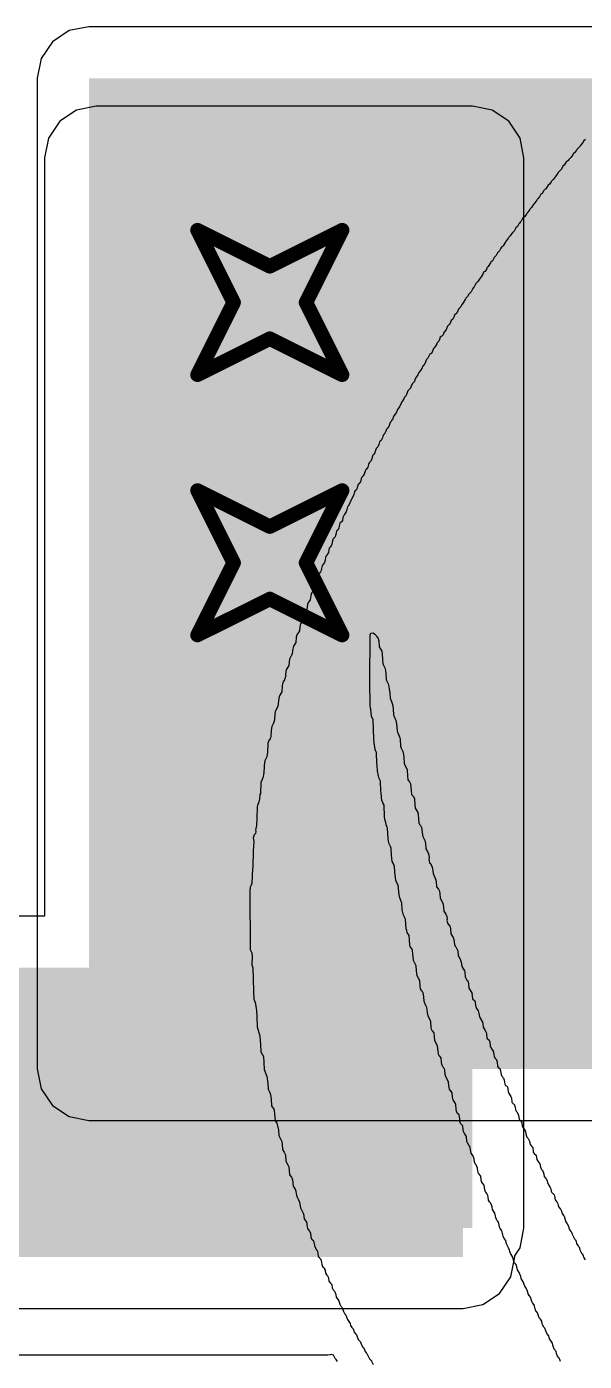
# Model space of a CAD drawing. Header units: inches. Extents: x -48 to 200, y -49 to 27.
# Drawn here: x 0.3634 to 0.4405, y 0.9416 to 1.1261 of the extents above; entities that cross this region are included whole.
import ezdxf

# ---------------------------------------------------------------- set-up
doc = ezdxf.new("R2010")
doc.units = ezdxf.units.IN
doc.header["$MEASUREMENT"] = 0
for name, color, linetype in [('Bottom Layer', 5, 'Continuous'), ('Bottom Overlay', 54, 'Continuous'), ('Bottom Solder', 6, 'Continuous'), ('Drill Drawing', 1, 'Continuous'), ('Top Layer', 1, 'Continuous'), ('Top Solder', 216, 'Continuous'), ('Via Holes', 16, 'Continuous')]:
    doc.layers.add(name, color=color, linetype=linetype)

msp = doc.modelspace()

# ---------------------------------------------------------------- hatches: boundary and pattern name
at = {"layer": 'Bottom Layer'}
msp.add_hatch(color=5, dxfattribs=at).paths.add_polyline_path([(0.372, 0.982), (0.91451, 0.982), (0.91451, 1.119), (0.372, 1.119)])
h = msp.add_hatch(color=5, dxfattribs=at)
edge = h.paths.add_edge_path()
edge.add_arc((0.397, 1.088), 0.01181, 0, 360)
h = msp.add_hatch(color=5, dxfattribs=at)
edge = h.paths.add_edge_path()
edge.add_arc((0.397, 1.052), 0.01181, 0, 360)
at = {"layer": 'Bottom Solder'}
h = msp.add_hatch(color=6, dxfattribs=at)
edge = h.paths.add_edge_path()
edge.add_arc((0.397, 1.088), 0.01581, 0, 360)
h = msp.add_hatch(color=6, dxfattribs=at)
edge = h.paths.add_edge_path()
edge.add_arc((0.397, 1.052), 0.01581, 0, 360)
at = {"layer": 'Top Layer'}
for points in [[(0.373, 0.96), (0.425, 0.96), (0.425, 1.108), (0.373, 1.108)], [(0.2, 0.956), (0.42372, 0.956), (0.42372, 0.996), (0.2, 0.996)]]:
    msp.add_hatch(color=1, dxfattribs=at).paths.add_polyline_path(points)
h = msp.add_hatch(color=1, dxfattribs=at)
edge = h.paths.add_edge_path()
edge.add_arc((0.397, 1.088), 0.01181, 0, 360)
h = msp.add_hatch(color=1, dxfattribs=at)
edge = h.paths.add_edge_path()
edge.add_arc((0.397, 1.052), 0.01181, 0, 360)
at = {"layer": 'Top Solder'}
h = msp.add_hatch(color=216, dxfattribs=at)
edge = h.paths.add_edge_path()
edge.add_arc((0.397, 1.088), 0.01581, 0, 360)
h = msp.add_hatch(color=216, dxfattribs=at)
edge = h.paths.add_edge_path()
edge.add_arc((0.397, 1.052), 0.01581, 0, 360)
at = {"layer": 'Via Holes'}
h = msp.add_hatch(color=7, dxfattribs=at)
edge = h.paths.add_edge_path()
edge.add_arc((0.397, 1.088), 0.00591, 0, 360)
h = msp.add_hatch(color=7, dxfattribs=at)
edge = h.paths.add_edge_path()
edge.add_arc((0.397, 1.052), 0.00591, 0, 360)

# ---------------------------------------------------------------- linework, layer by layer
at = {"layer": 'Bottom Layer'}
for p, q in [((0.372, 1.12614), (0.36927, 1.12559)), ((0.91451, 1.12614), (0.372, 1.12614)), ((0.36695, 1.12405), (0.36541, 1.12173)), ((0.36927, 1.12559), (0.36695, 1.12405)), ((0.36541, 1.12173), (0.36486, 1.119)), ((0.36486, 1.119), (0.36486, 0.982)), ((0.36486, 0.982), (0.36541, 0.97927)), ((0.36541, 0.97927), (0.36695, 0.97695)), ((0.36695, 0.97695), (0.36927, 0.97541)), ((0.36927, 0.97541), (0.372, 0.97486)), ((0.372, 0.97486), (0.78186, 0.97486))]:
    msp.add_line(p, q, dxfattribs=at)
at = {"layer": 'Bottom Overlay'}
for p, q in [((0.43986, 1.10957), (0.43944, 1.10916)), ((0.43991, 1.10967), (0.43986, 1.10957)), ((0.44006, 1.10983), (0.43991, 1.10967)), ((0.44032, 1.11019), (0.44006, 1.10983)), ((0.44037, 1.11029), (0.44032, 1.11019)), ((0.44063, 1.11055), (0.44037, 1.11029)), ((0.43797, 1.10743), (0.43771, 1.10701)), ((0.43807, 1.10748), (0.43797, 1.10743)), ((0.43818, 1.10758), (0.43807, 1.10748)), ((0.43828, 1.10763), (0.43818, 1.10758)), ((0.43836, 1.10776), (0.43828, 1.10763)), ((0.43841, 1.10787), (0.43836, 1.10776)), ((0.43862, 1.10807), (0.43841, 1.10787)), ((0.43888, 1.10843), (0.43862, 1.10807)), ((0.43893, 1.10854), (0.43888, 1.10843)), ((0.439, 1.10862), (0.43893, 1.10854)), ((0.43911, 1.10867), (0.439, 1.10862)), ((0.43939, 1.10905), (0.43911, 1.10867)), ((0.43944, 1.10916), (0.43939, 1.10905)), ((0.43665, 1.10559), (0.43645, 1.10539)), ((0.43686, 1.10596), (0.43665, 1.10559)), ((0.43727, 1.10637), (0.43686, 1.10596)), ((0.43748, 1.10673), (0.43727, 1.10637)), ((0.43753, 1.10683), (0.43748, 1.10673)), ((0.43771, 1.10701), (0.43753, 1.10683)), ((0.43526, 1.10384), (0.43518, 1.10371)), ((0.43547, 1.1042), (0.43526, 1.10384)), ((0.43565, 1.10438), (0.43547, 1.1042)), ((0.43588, 1.10466), (0.43565, 1.10438)), ((0.43593, 1.10477), (0.43588, 1.10466)), ((0.43616, 1.105), (0.43593, 1.10477)), ((0.4364, 1.10528), (0.43616, 1.105)), ((0.43645, 1.10539), (0.4364, 1.10528)), ((0.43392, 1.10213), (0.43366, 1.10177)), ((0.43397, 1.10224), (0.43392, 1.10213)), ((0.43412, 1.10239), (0.43397, 1.10224)), ((0.43417, 1.1025), (0.43412, 1.10239)), ((0.43428, 1.1026), (0.43417, 1.1025)), ((0.43448, 1.10296), (0.43428, 1.1026)), ((0.43456, 1.10304), (0.43448, 1.10296)), ((0.43467, 1.10309), (0.43456, 1.10304)), ((0.4349, 1.10348), (0.43467, 1.10309)), ((0.43508, 1.10366), (0.4349, 1.10348)), ((0.43518, 1.10371), (0.43508, 1.10366)), ((0.43242, 1.10017), (0.43226, 1.09991)), ((0.43252, 1.10027), (0.43242, 1.10017)), ((0.43257, 1.10038), (0.43252, 1.10027)), ((0.43268, 1.10048), (0.43257, 1.10038)), ((0.43294, 1.10084), (0.43268, 1.10048)), ((0.43299, 1.10095), (0.43294, 1.10084)), ((0.43319, 1.10115), (0.43299, 1.10095)), ((0.4334, 1.10151), (0.43319, 1.10115)), ((0.43366, 1.10177), (0.4334, 1.10151)), ((0.43097, 1.09821), (0.43077, 1.09785)), ((0.43102, 1.09831), (0.43097, 1.09821)), ((0.43123, 1.09852), (0.43102, 1.09831)), ((0.43144, 1.09888), (0.43123, 1.09852)), ((0.43154, 1.09898), (0.43144, 1.09888)), ((0.43159, 1.09909), (0.43154, 1.09898)), ((0.43175, 1.09924), (0.43159, 1.09909)), ((0.43195, 1.0996), (0.43175, 1.09924)), ((0.43226, 1.09991), (0.43195, 1.0996)), ((0.42958, 1.0964), (0.42953, 1.0963)), ((0.42973, 1.09656), (0.42958, 1.0964)), ((0.42999, 1.09692), (0.42973, 1.09656)), ((0.43004, 1.09702), (0.42999, 1.09692)), ((0.43025, 1.09723), (0.43004, 1.09702)), ((0.43053, 1.09767), (0.43025, 1.09723)), ((0.43064, 1.09772), (0.43053, 1.09767)), ((0.43077, 1.09785), (0.43064, 1.09772)), ((0.42829, 1.09449), (0.42803, 1.09423)), ((0.42849, 1.09485), (0.42829, 1.09449)), ((0.4286, 1.09495), (0.42849, 1.09485)), ((0.42865, 1.09506), (0.4286, 1.09495)), ((0.42875, 1.09516), (0.42865, 1.09506)), ((0.42896, 1.09552), (0.42875, 1.09516)), ((0.42901, 1.09563), (0.42896, 1.09552)), ((0.42909, 1.0957), (0.42901, 1.09563)), ((0.42919, 1.09576), (0.42909, 1.0957)), ((0.42927, 1.09583), (0.42919, 1.09576)), ((0.42953, 1.0963), (0.42927, 1.09583)), ((0.427, 1.09279), (0.42694, 1.09258)), ((0.42718, 1.09297), (0.427, 1.09279)), ((0.42751, 1.09346), (0.42718, 1.09297)), ((0.42756, 1.09356), (0.42751, 1.09346)), ((0.42777, 1.09377), (0.42756, 1.09356)), ((0.42803, 1.09423), (0.42777, 1.09377)), ((0.42581, 1.09093), (0.4255, 1.09062)), ((0.42596, 1.09118), (0.42581, 1.09093)), ((0.42622, 1.09155), (0.42596, 1.09118)), ((0.42643, 1.09191), (0.42622, 1.09155)), ((0.42653, 1.09217), (0.42643, 1.09191)), ((0.42671, 1.09229), (0.42653, 1.09217)), ((0.42694, 1.09258), (0.42671, 1.09229)), ((0.42452, 1.08917), (0.42431, 1.08881)), ((0.42483, 1.08948), (0.42452, 1.08917)), ((0.42508, 1.08994), (0.42483, 1.08948)), ((0.42514, 1.09005), (0.42508, 1.08994)), ((0.42524, 1.09015), (0.42514, 1.09005)), ((0.4255, 1.09062), (0.42524, 1.09015)), ((0.42341, 1.08739), (0.42307, 1.08705)), ((0.42354, 1.08772), (0.42341, 1.08739)), ((0.42374, 1.08793), (0.42354, 1.08772)), ((0.42405, 1.0885), (0.42374, 1.08793)), ((0.4241, 1.0886), (0.42405, 1.0885)), ((0.42431, 1.08881), (0.4241, 1.0886)), ((0.42209, 1.0855), (0.42199, 1.08524)), ((0.4223, 1.08571), (0.42209, 1.0855)), ((0.42245, 1.08597), (0.4223, 1.08571)), ((0.42255, 1.08623), (0.42245, 1.08597)), ((0.42286, 1.08654), (0.42255, 1.08623)), ((0.42307, 1.08705), (0.42286, 1.08654)), ((0.42095, 1.08354), (0.42077, 1.08336)), ((0.421, 1.08375), (0.42095, 1.08354)), ((0.42137, 1.08426), (0.421, 1.08375)), ((0.42142, 1.08437), (0.42137, 1.08426)), ((0.42157, 1.08473), (0.42142, 1.08437)), ((0.4217, 1.08486), (0.42157, 1.08473)), ((0.4218, 1.08491), (0.4217, 1.08486)), ((0.42199, 1.08524), (0.4218, 1.08491)), ((0.41961, 1.08163), (0.41943, 1.08114)), ((0.41982, 1.08184), (0.41961, 1.08163)), ((0.42007, 1.0823), (0.41982, 1.08184)), ((0.42013, 1.0824), (0.42007, 1.0823)), ((0.42036, 1.08264), (0.42013, 1.0824)), ((0.42046, 1.08289), (0.42036, 1.08264)), ((0.42054, 1.08318), (0.42046, 1.08289)), ((0.42067, 1.08331), (0.42054, 1.08318)), ((0.42077, 1.08336), (0.42067, 1.08331)), ((0.41863, 1.08003), (0.41842, 1.07951)), ((0.41868, 1.08013), (0.41863, 1.08003)), ((0.41884, 1.08029), (0.41868, 1.08013)), ((0.41909, 1.08075), (0.41884, 1.08029)), ((0.41914, 1.08085), (0.41909, 1.08075)), ((0.4193, 1.08096), (0.41914, 1.08085)), ((0.41943, 1.08114), (0.4193, 1.08096)), ((0.41747, 1.07799), (0.41729, 1.0777)), ((0.4176, 1.07832), (0.41747, 1.07799)), ((0.41785, 1.07858), (0.4176, 1.07832)), ((0.41806, 1.07894), (0.41785, 1.07858)), ((0.41811, 1.07915), (0.41806, 1.07894)), ((0.41827, 1.0793), (0.41811, 1.07915)), ((0.41832, 1.07941), (0.41827, 1.0793)), ((0.41842, 1.07951), (0.41832, 1.07941)), ((0.41643, 1.07613), (0.4161, 1.07579)), ((0.41656, 1.07646), (0.41643, 1.07613)), ((0.41667, 1.07672), (0.41656, 1.07646)), ((0.41674, 1.0768), (0.41667, 1.07672)), ((0.41698, 1.07708), (0.41674, 1.0768)), ((0.41703, 1.07729), (0.41698, 1.07708)), ((0.41713, 1.07755), (0.41703, 1.07729)), ((0.41729, 1.0777), (0.41713, 1.07755)), ((0.41532, 1.07429), (0.41512, 1.07398)), ((0.41553, 1.07466), (0.41532, 1.07429)), ((0.41563, 1.07491), (0.41553, 1.07466)), ((0.41587, 1.07515), (0.41563, 1.07491)), ((0.4161, 1.07579), (0.41587, 1.07515)), ((0.41434, 1.07254), (0.41413, 1.07233)), ((0.41447, 1.07272), (0.41434, 1.07254)), ((0.41465, 1.07321), (0.41447, 1.07272)), ((0.41481, 1.07336), (0.41465, 1.07321)), ((0.41499, 1.07365), (0.41481, 1.07336)), ((0.41512, 1.07398), (0.41499, 1.07365)), ((0.41321, 1.07058), (0.41315, 1.07047)), ((0.41331, 1.07068), (0.41321, 1.07058)), ((0.41344, 1.07086), (0.41331, 1.07068)), ((0.41354, 1.07112), (0.41344, 1.07086)), ((0.41362, 1.0714), (0.41354, 1.07112)), ((0.41377, 1.07156), (0.41362, 1.0714)), ((0.41383, 1.07166), (0.41377, 1.07156)), ((0.41395, 1.07179), (0.41383, 1.07166)), ((0.41403, 1.07207), (0.41395, 1.07179)), ((0.41413, 1.07233), (0.41403, 1.07207)), ((0.41217, 1.06872), (0.41207, 1.06835)), ((0.41238, 1.06892), (0.41217, 1.06872)), ((0.41259, 1.06928), (0.41238, 1.06892)), ((0.41269, 1.06965), (0.41259, 1.06928)), ((0.41279, 1.06975), (0.41269, 1.06965)), ((0.41305, 1.07021), (0.41279, 1.06975)), ((0.41315, 1.07047), (0.41305, 1.07021)), ((0.41124, 1.06686), (0.41114, 1.0666)), ((0.4114, 1.06701), (0.41124, 1.06686)), ((0.41153, 1.06719), (0.4114, 1.06701)), ((0.4116, 1.06753), (0.41153, 1.06719)), ((0.41171, 1.06779), (0.4116, 1.06753)), ((0.41194, 1.06802), (0.41171, 1.06779)), ((0.41207, 1.06835), (0.41194, 1.06802)), ((0.41055, 1.06523), (0.41034, 1.06492)), ((0.41062, 1.06557), (0.41055, 1.06523)), ((0.41073, 1.06582), (0.41062, 1.06557)), ((0.41096, 1.06606), (0.41073, 1.06582)), ((0.41109, 1.06639), (0.41096, 1.06606)), ((0.41114, 1.0666), (0.41109, 1.06639)), ((0.40954, 1.06319), (0.40931, 1.06291)), ((0.40964, 1.0636), (0.40954, 1.06319)), ((0.40974, 1.06386), (0.40964, 1.0636)), ((0.4099, 1.06402), (0.40974, 1.06386)), ((0.41005, 1.06427), (0.4099, 1.06402)), ((0.41021, 1.06479), (0.41005, 1.06427)), ((0.41034, 1.06492), (0.41021, 1.06479)), ((0.40861, 1.06143), (0.40848, 1.0611)), ((0.40866, 1.06164), (0.40861, 1.06143)), ((0.40876, 1.0619), (0.40866, 1.06164)), ((0.40892, 1.06205), (0.40876, 1.0619)), ((0.40905, 1.06223), (0.40892, 1.06205)), ((0.40913, 1.06257), (0.40905, 1.06223)), ((0.40923, 1.06283), (0.40913, 1.06257)), ((0.40931, 1.06291), (0.40923, 1.06283)), ((0.40773, 1.05973), (0.40763, 1.05937)), ((0.40783, 1.05983), (0.40773, 1.05973)), ((0.40789, 1.05994), (0.40783, 1.05983)), ((0.40799, 1.06004), (0.40789, 1.05994)), ((0.4082, 1.06061), (0.40799, 1.06004)), ((0.40848, 1.0611), (0.4082, 1.06061)), ((0.4069, 1.05766), (0.4067, 1.05746)), ((0.40703, 1.05784), (0.4069, 1.05766)), ((0.40711, 1.05828), (0.40703, 1.05784)), ((0.40721, 1.05854), (0.40711, 1.05828)), ((0.40729, 1.05862), (0.40721, 1.05854)), ((0.40755, 1.05903), (0.40729, 1.05862)), ((0.40763, 1.05937), (0.40755, 1.05903)), ((0.4061, 1.05578), (0.40603, 1.0556)), ((0.40616, 1.05609), (0.4061, 1.05578)), ((0.40623, 1.05637), (0.40616, 1.05609)), ((0.40639, 1.05653), (0.40623, 1.05637)), ((0.40644, 1.05663), (0.40639, 1.05653)), ((0.40654, 1.05673), (0.40644, 1.05663)), ((0.40659, 1.0571), (0.40654, 1.05673)), ((0.4067, 1.05746), (0.40659, 1.0571)), ((0.4052, 1.054), (0.40515, 1.05379)), ((0.40535, 1.05415), (0.4052, 1.054)), ((0.40548, 1.05433), (0.40535, 1.05415)), ((0.40559, 1.05459), (0.40548, 1.05433)), ((0.40566, 1.05503), (0.40559, 1.05459)), ((0.40577, 1.05529), (0.40566, 1.05503)), ((0.40587, 1.05539), (0.40577, 1.05529)), ((0.40592, 1.05549), (0.40587, 1.05539)), ((0.40603, 1.0556), (0.40592, 1.05549)), ((0.40455, 1.05206), (0.4043, 1.05165)), ((0.40463, 1.05234), (0.40455, 1.05206)), ((0.40468, 1.05271), (0.40463, 1.05234)), ((0.40479, 1.05296), (0.40468, 1.05271)), ((0.40489, 1.05307), (0.40479, 1.05296)), ((0.4051, 1.05343), (0.40489, 1.05307)), ((0.40515, 1.05379), (0.4051, 1.05343)), ((0.40375, 1.05038), (0.40365, 1.04997)), ((0.40401, 1.05074), (0.40375, 1.05038)), ((0.40409, 1.05092), (0.40401, 1.05074)), ((0.40414, 1.05123), (0.40409, 1.05092)), ((0.40422, 1.05157), (0.40414, 1.05123)), ((0.4043, 1.05165), (0.40422, 1.05157)), ((0.40313, 1.04868), (0.40308, 1.04821)), ((0.40319, 1.04888), (0.40313, 1.04868)), ((0.40324, 1.04904), (0.40319, 1.04888)), ((0.40329, 1.04914), (0.40324, 1.04904)), ((0.40337, 1.04922), (0.40329, 1.04914)), ((0.4036, 1.0495), (0.40337, 1.04922)), ((0.40365, 1.04997), (0.4036, 1.0495)), ((0.40231, 1.04651), (0.4022, 1.04625)), ((0.40241, 1.04661), (0.40231, 1.04651)), ((0.40259, 1.04689), (0.40241, 1.04661)), ((0.40267, 1.04744), (0.40259, 1.04689)), ((0.40272, 1.04764), (0.40267, 1.04744)), ((0.40282, 1.0479), (0.40272, 1.04764)), ((0.40293, 1.04801), (0.40282, 1.0479)), ((0.40298, 1.04811), (0.40293, 1.04801)), ((0.40308, 1.04821), (0.40298, 1.04811)), ((0.40174, 1.04491), (0.40166, 1.04452)), ((0.40195, 1.04522), (0.40174, 1.04491)), ((0.4021, 1.04547), (0.40195, 1.04522)), ((0.40215, 1.04589), (0.4021, 1.04547)), ((0.4022, 1.04625), (0.40215, 1.04589)), ((0.40117, 1.0432), (0.40112, 1.04258)), ((0.40122, 1.04356), (0.40117, 1.0432)), ((0.40133, 1.04367), (0.40122, 1.04356)), ((0.40158, 1.04403), (0.40133, 1.04367)), ((0.40166, 1.04452), (0.40158, 1.04403)), ((0.4006, 1.04098), (0.40029, 1.04046)), ((0.40065, 1.0417), (0.4006, 1.04098)), ((0.40076, 1.04212), (0.40065, 1.0417)), ((0.40086, 1.04222), (0.40076, 1.04212)), ((0.40112, 1.04258), (0.40086, 1.04222)), ((0.41083, 1.03556), (0.41088, 1.04212)), ((0.41088, 1.04212), (0.41101, 1.04225)), ((0.41101, 1.04225), (0.41127, 1.0423)), ((0.41127, 1.0423), (0.41153, 1.04214)), ((0.41153, 1.04214), (0.41166, 1.04201)), ((0.41166, 1.04201), (0.41171, 1.04191)), ((0.41171, 1.04191), (0.41197, 1.04155)), ((0.41197, 1.04155), (0.41207, 1.04119)), ((0.41207, 1.04119), (0.41212, 1.04036)), ((0.39993, 1.03912), (0.39972, 1.03866)), ((0.40001, 1.0392), (0.39993, 1.03912)), ((0.40011, 1.03946), (0.40001, 1.0392)), ((0.40019, 1.0401), (0.40011, 1.03946)), ((0.40029, 1.04046), (0.40019, 1.0401)), ((0.41212, 1.04036), (0.41248, 1.03979)), ((0.41248, 1.03979), (0.41253, 1.03943)), ((0.41253, 1.03943), (0.41259, 1.03861)), ((0.39962, 1.03778), (0.39926, 1.03721)), ((0.39967, 1.0383), (0.39962, 1.03778)), ((0.39972, 1.03866), (0.39967, 1.0383)), ((0.41259, 1.03861), (0.41264, 1.03809)), ((0.41264, 1.03809), (0.41269, 1.03793)), ((0.41269, 1.03793), (0.4129, 1.03747)), ((0.4129, 1.03747), (0.413, 1.03711)), ((0.3989, 1.03561), (0.39877, 1.03527)), ((0.39898, 1.03569), (0.3989, 1.03561)), ((0.39908, 1.03595), (0.39898, 1.03569)), ((0.39916, 1.03628), (0.39908, 1.03595)), ((0.39921, 1.03644), (0.39916, 1.03628)), ((0.39921, 1.037), (0.39918, 1.03651)), ((0.39918, 1.03651), (0.39921, 1.03644)), ((0.39926, 1.03721), (0.39921, 1.037)), ((0.41088, 1.03225), (0.41083, 1.03556)), ((0.413, 1.03711), (0.41305, 1.03675)), ((0.41305, 1.03675), (0.4131, 1.03582)), ((0.4131, 1.03582), (0.41336, 1.03525)), ((0.39838, 1.0337), (0.39828, 1.03344)), ((0.39864, 1.03416), (0.39838, 1.0337)), ((0.39869, 1.03499), (0.39864, 1.03416)), ((0.39877, 1.03527), (0.39869, 1.03499)), ((0.41336, 1.03525), (0.41346, 1.03489)), ((0.41346, 1.03489), (0.41352, 1.03452)), ((0.41352, 1.03452), (0.41357, 1.03401)), ((0.41357, 1.03401), (0.41362, 1.03329)), ((0.39812, 1.03215), (0.39776, 1.03137)), ((0.39823, 1.03323), (0.39812, 1.03215)), ((0.39828, 1.03344), (0.39823, 1.03323)), ((0.41093, 1.03189), (0.41088, 1.03225)), ((0.41098, 1.03174), (0.41093, 1.03189)), ((0.41362, 1.03329), (0.41383, 1.03282)), ((0.41383, 1.03282), (0.41393, 1.03256)), ((0.41393, 1.03256), (0.41401, 1.03223)), ((0.41401, 1.03223), (0.41406, 1.03181)), ((0.41406, 1.03181), (0.41411, 1.03094)), ((0.39756, 1.02998), (0.39745, 1.02972)), ((0.39763, 1.03026), (0.39756, 1.02998)), ((0.39771, 1.03117), (0.39763, 1.03026)), ((0.39776, 1.03137), (0.39771, 1.03117)), ((0.41106, 1.03078), (0.41098, 1.03174)), ((0.41127, 1.03026), (0.41106, 1.03078)), ((0.41137, 1.02763), (0.41127, 1.03026)), ((0.41411, 1.03094), (0.41419, 1.03075)), ((0.41419, 1.03075), (0.41444, 1.03019)), ((0.41444, 1.03019), (0.41452, 1.02975)), ((0.39719, 1.02879), (0.39714, 1.02797)), ((0.39725, 1.02915), (0.39719, 1.02879)), ((0.3973, 1.02936), (0.39725, 1.02915)), ((0.39745, 1.02972), (0.3973, 1.02936)), ((0.41452, 1.02975), (0.4146, 1.02874)), ((0.4146, 1.02874), (0.41465, 1.02859)), ((0.41465, 1.02859), (0.41478, 1.02825)), ((0.41478, 1.02825), (0.41496, 1.02781)), ((0.39673, 1.02704), (0.39668, 1.02569)), ((0.39683, 1.02729), (0.39673, 1.02704)), ((0.39688, 1.0274), (0.39683, 1.02729)), ((0.39701, 1.02753), (0.39688, 1.0274)), ((0.39709, 1.02781), (0.39701, 1.02753)), ((0.39714, 1.02797), (0.39709, 1.02781)), ((0.41142, 1.02711), (0.41137, 1.02763)), ((0.4115, 1.02652), (0.41142, 1.02711)), ((0.41155, 1.02616), (0.4115, 1.02652)), ((0.41496, 1.02781), (0.41501, 1.0276)), ((0.41501, 1.0276), (0.41506, 1.02662)), ((0.41506, 1.02662), (0.41514, 1.02634)), ((0.41514, 1.02634), (0.41522, 1.02626)), ((0.41522, 1.02626), (0.41537, 1.0259)), ((0.39626, 1.0244), (0.39621, 1.02388)), ((0.39632, 1.02461), (0.39626, 1.0244)), ((0.39657, 1.02518), (0.39632, 1.02461)), ((0.39663, 1.02554), (0.39657, 1.02518)), ((0.39668, 1.02569), (0.39663, 1.02554)), ((0.41166, 1.0259), (0.41155, 1.02616)), ((0.41176, 1.0258), (0.41166, 1.0259)), ((0.41181, 1.02419), (0.41176, 1.0258)), ((0.41537, 1.0259), (0.41548, 1.02549)), ((0.41548, 1.02549), (0.41553, 1.02512)), ((0.41553, 1.02512), (0.41558, 1.0243)), ((0.39611, 1.02275), (0.39606, 1.02239)), ((0.39616, 1.0229), (0.39611, 1.02275)), ((0.39621, 1.02388), (0.39616, 1.0229)), ((0.41186, 1.02399), (0.41181, 1.02419)), ((0.41191, 1.02316), (0.41186, 1.02399)), ((0.41202, 1.02254), (0.41191, 1.02316)), ((0.41212, 1.02218), (0.41202, 1.02254)), ((0.41558, 1.0243), (0.41563, 1.02414)), ((0.41563, 1.02414), (0.41599, 1.02337)), ((0.41599, 1.02337), (0.41605, 1.02254)), ((0.41605, 1.02254), (0.4161, 1.02197)), ((0.39575, 1.02161), (0.3957, 1.02011)), ((0.39593, 1.02205), (0.39575, 1.02161)), ((0.39606, 1.02239), (0.39593, 1.02205)), ((0.41228, 1.02182), (0.41212, 1.02218)), ((0.41233, 1.02042), (0.41228, 1.02182)), ((0.4161, 1.02197), (0.41633, 1.02169)), ((0.41633, 1.02169), (0.41646, 1.02141)), ((0.41646, 1.02141), (0.41656, 1.02053)), ((0.39549, 1.01893), (0.39531, 1.01844)), ((0.39554, 1.01913), (0.39549, 1.01893)), ((0.39559, 1.01929), (0.39554, 1.01913)), ((0.39564, 1.01996), (0.39559, 1.01929)), ((0.3957, 1.02011), (0.39564, 1.01996)), ((0.41238, 1.02022), (0.41233, 1.02042)), ((0.41243, 1.01955), (0.41238, 1.02022)), ((0.41248, 1.01918), (0.41243, 1.01955)), ((0.41269, 1.01872), (0.41248, 1.01918)), ((0.41656, 1.02053), (0.41661, 1.01996)), ((0.41661, 1.01996), (0.41685, 1.01968)), ((0.41685, 1.01968), (0.41698, 1.01934)), ((0.41698, 1.01934), (0.41703, 1.01851)), ((0.39526, 1.01823), (0.39521, 1.01668)), ((0.39531, 1.01844), (0.39526, 1.01823)), ((0.41279, 1.01846), (0.41269, 1.01872)), ((0.41284, 1.01686), (0.41279, 1.01846)), ((0.41703, 1.01851), (0.41708, 1.01805)), ((0.41708, 1.01805), (0.41744, 1.01748)), ((0.41744, 1.01748), (0.41749, 1.01712)), ((0.41749, 1.01712), (0.41754, 1.0166)), ((0.39505, 1.01523), (0.39502, 1.015)), ((0.39515, 1.01565), (0.39505, 1.01523)), ((0.39521, 1.01668), (0.39515, 1.01565)), ((0.4129, 1.0165), (0.41284, 1.01686)), ((0.41302, 1.01606), (0.4129, 1.0165)), ((0.4131, 1.01578), (0.41302, 1.01606)), ((0.41323, 1.01544), (0.4131, 1.01578)), ((0.41328, 1.01523), (0.41323, 1.01544)), ((0.41336, 1.01387), (0.41328, 1.01523)), ((0.41754, 1.0166), (0.4176, 1.01598)), ((0.4176, 1.01598), (0.4177, 1.01588)), ((0.4177, 1.01588), (0.41775, 1.01578)), ((0.41775, 1.01578), (0.41785, 1.01567)), ((0.41785, 1.01567), (0.41796, 1.01541)), ((0.41796, 1.01541), (0.41801, 1.01505)), ((0.39482, 1.01438), (0.39471, 1.01397)), ((0.39471, 1.01397), (0.39477, 1.01345)), ((0.39477, 1.01345), (0.39471, 1.01216)), ((0.395, 1.01456), (0.39482, 1.01438)), ((0.39508, 1.01485), (0.395, 1.01456)), ((0.39502, 1.015), (0.39508, 1.01485)), ((0.41341, 1.0135), (0.41336, 1.01387)), ((0.41352, 1.01314), (0.41341, 1.0135)), ((0.41801, 1.01505), (0.41809, 1.01436)), ((0.41809, 1.01436), (0.41814, 1.01415)), ((0.41814, 1.01415), (0.41842, 1.01361)), ((0.41842, 1.01361), (0.41853, 1.01319)), ((0.39471, 1.01216), (0.39464, 1.00991)), ((0.41372, 1.01268), (0.41352, 1.01314)), ((0.41377, 1.01252), (0.41372, 1.01268)), ((0.41383, 1.01159), (0.41377, 1.01252)), ((0.41393, 1.01071), (0.41383, 1.01159)), ((0.41853, 1.01319), (0.41858, 1.01242)), ((0.41858, 1.01242), (0.41878, 1.01206)), ((0.41878, 1.01206), (0.41899, 1.01159)), ((0.41899, 1.01159), (0.41902, 1.01121)), ((0.39459, 1.00966), (0.39453, 1.00769)), ((0.39464, 1.00991), (0.39459, 1.00966)), ((0.41403, 1.01046), (0.41393, 1.01071)), ((0.41424, 1.00999), (0.41403, 1.01046)), ((0.41429, 1.00932), (0.41424, 1.00999)), ((0.41902, 1.01121), (0.41899, 1.01097)), ((0.41899, 1.01097), (0.41904, 1.01082)), ((0.41904, 1.01082), (0.41909, 1.01051)), ((0.41909, 1.01051), (0.41925, 1.01035)), ((0.41925, 1.01035), (0.4193, 1.01025)), ((0.4193, 1.01025), (0.41945, 1.00989)), ((0.41945, 1.00989), (0.41951, 1.00968)), ((0.41951, 1.00968), (0.41956, 1.00901)), ((0.41434, 1.0088), (0.41429, 1.00932)), ((0.41442, 1.00811), (0.41434, 1.0088)), ((0.4145, 1.00782), (0.41442, 1.00811)), ((0.41475, 1.00741), (0.4145, 1.00782)), ((0.41956, 1.00901), (0.41992, 1.00824)), ((0.41992, 1.00824), (0.42, 1.0079)), ((0.42, 1.0079), (0.42005, 1.00718)), ((0.3943, 1.00715), (0.39425, 1.00663)), ((0.39425, 1.00663), (0.3943, 0.99853)), ((0.39443, 1.00743), (0.3943, 1.00715)), ((0.39453, 1.00769), (0.39443, 1.00743)), ((0.41486, 1.00607), (0.41475, 1.00741)), ((0.41496, 1.00565), (0.41486, 1.00607)), ((0.42005, 1.00718), (0.42031, 1.00687)), ((0.42031, 1.00687), (0.42044, 1.00658)), ((0.42044, 1.00658), (0.42049, 1.00622)), ((0.42049, 1.00622), (0.42054, 1.00565)), ((0.41527, 1.00493), (0.41496, 1.00565)), ((0.41532, 1.004), (0.41527, 1.00493)), ((0.42054, 1.00565), (0.42095, 1.00477)), ((0.42095, 1.00477), (0.42108, 1.00382)), ((0.41537, 1.00364), (0.41532, 1.004)), ((0.41548, 1.00328), (0.41537, 1.00364)), ((0.41574, 1.00271), (0.41548, 1.00328)), ((0.41579, 1.00209), (0.41574, 1.00271)), ((0.42108, 1.00382), (0.42134, 1.00341)), ((0.42134, 1.00341), (0.42147, 1.00307)), ((0.42147, 1.00307), (0.4215, 1.00279)), ((0.4215, 1.00279), (0.42147, 1.00271)), ((0.42147, 1.00271), (0.42152, 1.00266)), ((0.42152, 1.00266), (0.42147, 1.00255)), ((0.42147, 1.00255), (0.42152, 1.0024)), ((0.42152, 1.0024), (0.42157, 1.00214)), ((0.41587, 1.00139), (0.41579, 1.00209)), ((0.41592, 1.00113), (0.41587, 1.00139)), ((0.41599, 1.00085), (0.41592, 1.00113)), ((0.41625, 1.00044), (0.41599, 1.00085)), ((0.4163, 0.99982), (0.41625, 1.00044)), ((0.42157, 1.00214), (0.4218, 1.00186)), ((0.4218, 1.00186), (0.42188, 1.00178)), ((0.42188, 1.00178), (0.42199, 1.00137)), ((0.42199, 1.00137), (0.42204, 1.00069)), ((0.42204, 1.00069), (0.42237, 1.0002)), ((0.3943, 0.99853), (0.39451, 0.99806)), ((0.41636, 0.99914), (0.4163, 0.99982)), ((0.41641, 0.99894), (0.41636, 0.99914)), ((0.41672, 0.99847), (0.41641, 0.99894)), ((0.42237, 1.0002), (0.42245, 0.99992)), ((0.42245, 0.99992), (0.42253, 0.99922)), ((0.42253, 0.99922), (0.42263, 0.99896)), ((0.42263, 0.99896), (0.42271, 0.99889)), ((0.42271, 0.99889), (0.42276, 0.99878)), ((0.42276, 0.99878), (0.42297, 0.99832)), ((0.39451, 0.99806), (0.39456, 0.99754)), ((0.39456, 0.99754), (0.39453, 0.99638)), ((0.41677, 0.99785), (0.41672, 0.99847)), ((0.41682, 0.99749), (0.41677, 0.99785)), ((0.41687, 0.99698), (0.41682, 0.99749)), ((0.41703, 0.99661), (0.41687, 0.99698)), ((0.42297, 0.99832), (0.42302, 0.99765)), ((0.42302, 0.99765), (0.42328, 0.99729)), ((0.42328, 0.99729), (0.42333, 0.99718)), ((0.42333, 0.99718), (0.42343, 0.99692)), ((0.42343, 0.99692), (0.42348, 0.99656)), ((0.39453, 0.99638), (0.39464, 0.99597)), ((0.39464, 0.99597), (0.39469, 0.99447)), ((0.41723, 0.99625), (0.41703, 0.99661)), ((0.41729, 0.99558), (0.41723, 0.99625)), ((0.41739, 0.99486), (0.41729, 0.99558)), ((0.41762, 0.99447), (0.41739, 0.99486)), ((0.42348, 0.99656), (0.42354, 0.99615)), ((0.42354, 0.99615), (0.4239, 0.99558)), ((0.4239, 0.99558), (0.42395, 0.99537)), ((0.42395, 0.99537), (0.424, 0.99475)), ((0.39469, 0.99447), (0.39474, 0.99271)), ((0.41772, 0.99421), (0.41762, 0.99447)), ((0.4178, 0.99346), (0.41772, 0.99421)), ((0.41785, 0.9931), (0.4178, 0.99346)), ((0.41796, 0.99284), (0.41785, 0.9931)), ((0.424, 0.99475), (0.42426, 0.99429)), ((0.42426, 0.99429), (0.42436, 0.99419)), ((0.42436, 0.99419), (0.42446, 0.99377)), ((0.42446, 0.99377), (0.42452, 0.99315)), ((0.42452, 0.99315), (0.42493, 0.99253)), ((0.39474, 0.99271), (0.39479, 0.99163)), ((0.39479, 0.99163), (0.39497, 0.99119)), ((0.39497, 0.99119), (0.39502, 0.99098)), ((0.41806, 0.99274), (0.41796, 0.99284)), ((0.41811, 0.99264), (0.41806, 0.99274)), ((0.41822, 0.99253), (0.41811, 0.99264)), ((0.41827, 0.99202), (0.41822, 0.99253)), ((0.41832, 0.99135), (0.41827, 0.99202)), ((0.41858, 0.99078), (0.41832, 0.99135)), ((0.42493, 0.99253), (0.42496, 0.9923)), ((0.42496, 0.9923), (0.42493, 0.99228)), ((0.42493, 0.99228), (0.42498, 0.99212)), ((0.42498, 0.99212), (0.42503, 0.99171)), ((0.42503, 0.99171), (0.42534, 0.9914)), ((0.42534, 0.9914), (0.42539, 0.99119)), ((0.42539, 0.99119), (0.42545, 0.99083)), ((0.39502, 0.99098), (0.3951, 0.99034)), ((0.3951, 0.99034), (0.39515, 0.99008)), ((0.39515, 0.99008), (0.39521, 0.9892)), ((0.41873, 0.99052), (0.41858, 0.99078)), ((0.41878, 0.98974), (0.41873, 0.99052)), ((0.41889, 0.98933), (0.41878, 0.98974)), ((0.4192, 0.98866), (0.41889, 0.98933)), ((0.42545, 0.99083), (0.4255, 0.99062)), ((0.4255, 0.99062), (0.42558, 0.99034)), ((0.42558, 0.99034), (0.4257, 0.99016)), ((0.4257, 0.99016), (0.42581, 0.99005)), ((0.42581, 0.99005), (0.42591, 0.98969)), ((0.42591, 0.98969), (0.42599, 0.98925)), ((0.39521, 0.9892), (0.39526, 0.98781)), ((0.39526, 0.98781), (0.39549, 0.98706)), ((0.41925, 0.98851), (0.4192, 0.98866)), ((0.4193, 0.98773), (0.41925, 0.98851)), ((0.4194, 0.98737), (0.4193, 0.98773)), ((0.42599, 0.98925), (0.42609, 0.989)), ((0.42609, 0.989), (0.42638, 0.98845)), ((0.42638, 0.98845), (0.42643, 0.98825)), ((0.42643, 0.98825), (0.42651, 0.98776)), ((0.42651, 0.98776), (0.42676, 0.98734)), ((0.39549, 0.98706), (0.39559, 0.9867)), ((0.39559, 0.9867), (0.39564, 0.98649)), ((0.39564, 0.98649), (0.39572, 0.98538)), ((0.41948, 0.98729), (0.4194, 0.98737)), ((0.41971, 0.98701), (0.41948, 0.98729)), ((0.41976, 0.98644), (0.41971, 0.98701)), ((0.41982, 0.98592), (0.41976, 0.98644)), ((0.4202, 0.98517), (0.41982, 0.98592)), ((0.42676, 0.98734), (0.42689, 0.98706)), ((0.42689, 0.98706), (0.42694, 0.98685)), ((0.42694, 0.98685), (0.427, 0.98628)), ((0.427, 0.98628), (0.42731, 0.98597)), ((0.42731, 0.98597), (0.42741, 0.98572)), ((0.42741, 0.98572), (0.42746, 0.9852)), ((0.39572, 0.98538), (0.39577, 0.98435)), ((0.39577, 0.98435), (0.39595, 0.98406)), ((0.39595, 0.98406), (0.39611, 0.9837)), ((0.42028, 0.98448), (0.4202, 0.98517)), ((0.42033, 0.98411), (0.42028, 0.98448)), ((0.42038, 0.98391), (0.42033, 0.98411)), ((0.42046, 0.98383), (0.42038, 0.98391)), ((0.42069, 0.98355), (0.42046, 0.98383)), ((0.42746, 0.9852), (0.42759, 0.98486)), ((0.42759, 0.98486), (0.42787, 0.98448)), ((0.42787, 0.98448), (0.42795, 0.98399)), ((0.42795, 0.98399), (0.428, 0.98373)), ((0.39611, 0.9837), (0.39619, 0.9829)), ((0.39619, 0.9829), (0.39624, 0.98192)), ((0.39624, 0.98192), (0.39629, 0.98171)), ((0.42075, 0.98288), (0.42069, 0.98355)), ((0.4208, 0.98267), (0.42075, 0.98288)), ((0.4209, 0.98231), (0.4208, 0.98267)), ((0.421, 0.9822), (0.4209, 0.98231)), ((0.42106, 0.9821), (0.421, 0.9822)), ((0.42113, 0.98202), (0.42106, 0.9821)), ((0.42119, 0.98182), (0.42113, 0.98202)), ((0.428, 0.98373), (0.42821, 0.98342)), ((0.42821, 0.98342), (0.42829, 0.98334)), ((0.42829, 0.98334), (0.42834, 0.98324)), ((0.42834, 0.98324), (0.42844, 0.98298)), ((0.42844, 0.98298), (0.42849, 0.98236)), ((0.42849, 0.98236), (0.42867, 0.98213)), ((0.42867, 0.98213), (0.42878, 0.98207)), ((0.42878, 0.98207), (0.42891, 0.98174)), ((0.39629, 0.98171), (0.3965, 0.9812)), ((0.3965, 0.9812), (0.39657, 0.98096)), ((0.39657, 0.98096), (0.39663, 0.98076)), ((0.39663, 0.98076), (0.39668, 0.98024)), ((0.39668, 0.98024), (0.39673, 0.98003)), ((0.42126, 0.98122), (0.42119, 0.98182)), ((0.42137, 0.98081), (0.42126, 0.98122)), ((0.4216, 0.98042), (0.42137, 0.98081)), ((0.4217, 0.98016), (0.4216, 0.98042)), ((0.42178, 0.97941), (0.4217, 0.98016)), ((0.42891, 0.98174), (0.42898, 0.98125)), ((0.42898, 0.98125), (0.42909, 0.98099)), ((0.42909, 0.98099), (0.42917, 0.98091)), ((0.42917, 0.98091), (0.42922, 0.98081)), ((0.42922, 0.98081), (0.42932, 0.98071)), ((0.42932, 0.98071), (0.42942, 0.98045)), ((0.42942, 0.98045), (0.42947, 0.97988)), ((0.39673, 0.98003), (0.39678, 0.97921)), ((0.39678, 0.97921), (0.39694, 0.97885)), ((0.39694, 0.97885), (0.39704, 0.97859)), ((0.39704, 0.97859), (0.39714, 0.97818)), ((0.42183, 0.97921), (0.42178, 0.97941)), ((0.42219, 0.97869), (0.42183, 0.97921)), ((0.42224, 0.97812), (0.42219, 0.97869)), ((0.42947, 0.97988), (0.4296, 0.9797)), ((0.4296, 0.9797), (0.42971, 0.97965)), ((0.42971, 0.97965), (0.42984, 0.97952)), ((0.42984, 0.97952), (0.42994, 0.9789)), ((0.42994, 0.9789), (0.42999, 0.97869)), ((0.42999, 0.97869), (0.43033, 0.9782)), ((0.39714, 0.97818), (0.39719, 0.97781)), ((0.39719, 0.97781), (0.39725, 0.97688)), ((0.39725, 0.97688), (0.39756, 0.97642)), ((0.39756, 0.97642), (0.39761, 0.97621)), ((0.42235, 0.97771), (0.42224, 0.97812)), ((0.42271, 0.97714), (0.42235, 0.97771)), ((0.42276, 0.97637), (0.42271, 0.97714)), ((0.42281, 0.97616), (0.42276, 0.97637)), ((0.43033, 0.9782), (0.4304, 0.97797)), ((0.4304, 0.97797), (0.43046, 0.9774)), ((0.43046, 0.9774), (0.43056, 0.9773)), ((0.43056, 0.9773), (0.43059, 0.97722)), ((0.43059, 0.97722), (0.43069, 0.97717)), ((0.43069, 0.97717), (0.43082, 0.97704)), ((0.43082, 0.97704), (0.43092, 0.97663)), ((0.43092, 0.97663), (0.431, 0.97624)), ((0.39761, 0.97621), (0.39771, 0.97533)), ((0.39771, 0.97533), (0.39776, 0.97482)), ((0.39776, 0.97482), (0.39797, 0.97451)), ((0.42292, 0.9759), (0.42281, 0.97616)), ((0.42317, 0.97564), (0.42292, 0.9759)), ((0.42323, 0.97528), (0.42317, 0.97564)), ((0.42328, 0.97513), (0.42323, 0.97528)), ((0.42325, 0.97505), (0.42328, 0.97513)), ((0.42328, 0.97471), (0.42325, 0.97505)), ((0.42338, 0.97446), (0.42328, 0.97471)), ((0.431, 0.97624), (0.43108, 0.97616)), ((0.43108, 0.97616), (0.43113, 0.97606)), ((0.43113, 0.97606), (0.43133, 0.97575)), ((0.43133, 0.97575), (0.43144, 0.97533)), ((0.43144, 0.97533), (0.43149, 0.97502)), ((0.43149, 0.97502), (0.43159, 0.97492)), ((0.43159, 0.97492), (0.43164, 0.97482)), ((0.43164, 0.97482), (0.43185, 0.97461)), ((0.43185, 0.97461), (0.4319, 0.9741)), ((0.39797, 0.97451), (0.39807, 0.97415)), ((0.39807, 0.97415), (0.39818, 0.97353)), ((0.39818, 0.97353), (0.39823, 0.9728)), ((0.39823, 0.9728), (0.39843, 0.97244)), ((0.42369, 0.97415), (0.42338, 0.97446)), ((0.42374, 0.97358), (0.42369, 0.97415)), ((0.42379, 0.97337), (0.42374, 0.97358)), ((0.42392, 0.97309), (0.42379, 0.97337)), ((0.42418, 0.97267), (0.42392, 0.97309)), ((0.42426, 0.97198), (0.42418, 0.97267)), ((0.4319, 0.9741), (0.43201, 0.97384)), ((0.43201, 0.97384), (0.43226, 0.97358)), ((0.43226, 0.97358), (0.43237, 0.97332)), ((0.43237, 0.97332), (0.43244, 0.97283)), ((0.43244, 0.97283), (0.43255, 0.97257)), ((0.39843, 0.97244), (0.39864, 0.97198)), ((0.39864, 0.97198), (0.39869, 0.97162)), ((0.39869, 0.97162), (0.39874, 0.97084)), ((0.39874, 0.97084), (0.399, 0.97048)), ((0.42431, 0.97177), (0.42426, 0.97198)), ((0.42452, 0.97146), (0.42431, 0.97177)), ((0.42465, 0.97128), (0.42452, 0.97146)), ((0.4247, 0.97107), (0.42465, 0.97128)), ((0.42477, 0.97058), (0.4247, 0.97107)), ((0.43255, 0.97257), (0.43273, 0.97239)), ((0.43273, 0.97239), (0.43278, 0.97229)), ((0.43278, 0.97229), (0.43288, 0.97203)), ((0.43288, 0.97203), (0.43299, 0.97156)), ((0.43299, 0.97156), (0.43322, 0.97128)), ((0.43322, 0.97128), (0.43335, 0.97115)), ((0.43335, 0.97115), (0.43343, 0.97051)), ((0.399, 0.97048), (0.39911, 0.97022)), ((0.39911, 0.97022), (0.39916, 0.97001)), ((0.39916, 0.97001), (0.39923, 0.96927)), ((0.39923, 0.96927), (0.39929, 0.96906)), ((0.39929, 0.96906), (0.39949, 0.96875)), ((0.42485, 0.97035), (0.42477, 0.97058)), ((0.42506, 0.97004), (0.42485, 0.97035)), ((0.42519, 0.9697), (0.42506, 0.97004)), ((0.42524, 0.9695), (0.42519, 0.9697)), ((0.42529, 0.96914), (0.42524, 0.9695)), ((0.42539, 0.96888), (0.42529, 0.96914)), ((0.43343, 0.97051), (0.43356, 0.97032)), ((0.43356, 0.97032), (0.43381, 0.97007)), ((0.43381, 0.97007), (0.43387, 0.9697)), ((0.43387, 0.9697), (0.43392, 0.9695)), ((0.43392, 0.9695), (0.43407, 0.96924)), ((0.43407, 0.96924), (0.43433, 0.96888)), ((0.39949, 0.96875), (0.39962, 0.96847)), ((0.39962, 0.96847), (0.39967, 0.96795)), ((0.39967, 0.96795), (0.39972, 0.96738)), ((0.39972, 0.96738), (0.39998, 0.96702)), ((0.42552, 0.96875), (0.42539, 0.96888)), ((0.4257, 0.96826), (0.42552, 0.96875)), ((0.42576, 0.9679), (0.4257, 0.96826)), ((0.42586, 0.96754), (0.42576, 0.9679)), ((0.42594, 0.96746), (0.42586, 0.96754)), ((0.42617, 0.96717), (0.42594, 0.96746)), ((0.42622, 0.96666), (0.42617, 0.96717)), ((0.43433, 0.96888), (0.43441, 0.96844)), ((0.43441, 0.96844), (0.43454, 0.9681)), ((0.43454, 0.9681), (0.43464, 0.968)), ((0.43464, 0.968), (0.43469, 0.9679)), ((0.43469, 0.9679), (0.43479, 0.96779)), ((0.43479, 0.96779), (0.4349, 0.96743)), ((0.4349, 0.96743), (0.43495, 0.96712)), ((0.39998, 0.96702), (0.40003, 0.96692)), ((0.40003, 0.96692), (0.40014, 0.96666)), ((0.40014, 0.96666), (0.40024, 0.96578)), ((0.40024, 0.96578), (0.4005, 0.96537)), ((0.4005, 0.96537), (0.4006, 0.96511)), ((0.42627, 0.96645), (0.42622, 0.96666)), ((0.4264, 0.96622), (0.42627, 0.96645)), ((0.42663, 0.96593), (0.4264, 0.96622)), ((0.42674, 0.96526), (0.42663, 0.96593)), ((0.43495, 0.96712), (0.43518, 0.96684)), ((0.43518, 0.96684), (0.43526, 0.96676)), ((0.43526, 0.96676), (0.43536, 0.9665)), ((0.43536, 0.9665), (0.43541, 0.9663)), ((0.43541, 0.9663), (0.43554, 0.96596)), ((0.43554, 0.96596), (0.43578, 0.96562)), ((0.43578, 0.96562), (0.43583, 0.96542)), ((0.43583, 0.96542), (0.43591, 0.96508)), ((0.4006, 0.96511), (0.40065, 0.96475)), ((0.40065, 0.96475), (0.40071, 0.96454)), ((0.40071, 0.96454), (0.40076, 0.96428)), ((0.40076, 0.96428), (0.40096, 0.96392)), ((0.40096, 0.96392), (0.40112, 0.96356)), ((0.40112, 0.96356), (0.40125, 0.96281)), ((0.42684, 0.965), (0.42674, 0.96526)), ((0.42689, 0.9649), (0.42684, 0.965)), ((0.42702, 0.96477), (0.42689, 0.9649)), ((0.42712, 0.96451), (0.42702, 0.96477)), ((0.42718, 0.96431), (0.42712, 0.96451)), ((0.42725, 0.96387), (0.42718, 0.96431)), ((0.42736, 0.96361), (0.42725, 0.96387)), ((0.42746, 0.96351), (0.42736, 0.96361)), ((0.42764, 0.96322), (0.42746, 0.96351)), ((0.43591, 0.96508), (0.43598, 0.9649)), ((0.43598, 0.9649), (0.43629, 0.96459)), ((0.43629, 0.96459), (0.43634, 0.96439)), ((0.43634, 0.96439), (0.43645, 0.96392)), ((0.43645, 0.96392), (0.43668, 0.96364)), ((0.43668, 0.96364), (0.43681, 0.96335)), ((0.40125, 0.96281), (0.40158, 0.96216)), ((0.40158, 0.96216), (0.40164, 0.96196)), ((0.40164, 0.96196), (0.40174, 0.96129)), ((0.42772, 0.96294), (0.42764, 0.96322)), ((0.42777, 0.96258), (0.42772, 0.96294)), ((0.42813, 0.96206), (0.42777, 0.96258)), ((0.42818, 0.96165), (0.42813, 0.96206)), ((0.42824, 0.96144), (0.42818, 0.96165)), ((0.43681, 0.96335), (0.43686, 0.96315)), ((0.43686, 0.96315), (0.43696, 0.96289)), ((0.43696, 0.96289), (0.4372, 0.9626)), ((0.4372, 0.9626), (0.43733, 0.96232)), ((0.43733, 0.96232), (0.4374, 0.96203)), ((0.4374, 0.96203), (0.43758, 0.96175)), ((0.43758, 0.96175), (0.43769, 0.96165)), ((0.43769, 0.96165), (0.43784, 0.96113)), ((0.40174, 0.96129), (0.40207, 0.9608)), ((0.40207, 0.9608), (0.40213, 0.96059)), ((0.40213, 0.96059), (0.40218, 0.96012)), ((0.40218, 0.96012), (0.40223, 0.95992)), ((0.40223, 0.95992), (0.40244, 0.95961)), ((0.42834, 0.96118), (0.42824, 0.96144)), ((0.42839, 0.96108), (0.42834, 0.96118)), ((0.42849, 0.96098), (0.42839, 0.96108)), ((0.42862, 0.9608), (0.42849, 0.96098)), ((0.4287, 0.96041), (0.42862, 0.9608)), ((0.4288, 0.95999), (0.4287, 0.96041)), ((0.42891, 0.95989), (0.4288, 0.95999)), ((0.42909, 0.95961), (0.42891, 0.95989)), ((0.43784, 0.96113), (0.43792, 0.96085)), ((0.43792, 0.96085), (0.4381, 0.96056)), ((0.4381, 0.96056), (0.43831, 0.96025)), ((0.43831, 0.96025), (0.43836, 0.96005)), ((0.43836, 0.96005), (0.43849, 0.95971)), ((0.40244, 0.95961), (0.40251, 0.95953)), ((0.40251, 0.95953), (0.40262, 0.95927)), ((0.40262, 0.95927), (0.40267, 0.95876)), ((0.40267, 0.95876), (0.40272, 0.95855)), ((0.40272, 0.95855), (0.40285, 0.95837)), ((0.40285, 0.95837), (0.40295, 0.95832)), ((0.40295, 0.95832), (0.40303, 0.95824)), ((0.40303, 0.95824), (0.40313, 0.95783)), ((0.42922, 0.95907), (0.42909, 0.95961)), ((0.42927, 0.95886), (0.42922, 0.95907)), ((0.4294, 0.95857), (0.42927, 0.95886)), ((0.42963, 0.95829), (0.4294, 0.95857)), ((0.42973, 0.95783), (0.42963, 0.95829)), ((0.43849, 0.95971), (0.43862, 0.95953)), ((0.43862, 0.95953), (0.43872, 0.95943)), ((0.43872, 0.95943), (0.43882, 0.95917)), ((0.43882, 0.95917), (0.43888, 0.95896)), ((0.43888, 0.95896), (0.43913, 0.9585)), ((0.43913, 0.9585), (0.43924, 0.95839)), ((0.43924, 0.95839), (0.43934, 0.95814)), ((0.43934, 0.95814), (0.43942, 0.95785)), ((0.40313, 0.95783), (0.40321, 0.95739)), ((0.40321, 0.95739), (0.40347, 0.95697)), ((0.40347, 0.95697), (0.40355, 0.9569)), ((0.40355, 0.9569), (0.40365, 0.95653)), ((0.40365, 0.95653), (0.4037, 0.95607)), ((0.4037, 0.95607), (0.40381, 0.95597)), ((0.42989, 0.95746), (0.42973, 0.95783)), ((0.42994, 0.95736), (0.42989, 0.95746)), ((0.43002, 0.95728), (0.42994, 0.95736)), ((0.43015, 0.95695), (0.43002, 0.95728)), ((0.4302, 0.95674), (0.43015, 0.95695)), ((0.43028, 0.95646), (0.4302, 0.95674)), ((0.43061, 0.95597), (0.43028, 0.95646)), ((0.43942, 0.95785), (0.4396, 0.95757)), ((0.4396, 0.95757), (0.4397, 0.95746)), ((0.4397, 0.95746), (0.4398, 0.95721)), ((0.4398, 0.95721), (0.43986, 0.957)), ((0.43986, 0.957), (0.44011, 0.95653)), ((0.44011, 0.95653), (0.44022, 0.95643)), ((0.44022, 0.95643), (0.44032, 0.95617)), ((0.44032, 0.95617), (0.44037, 0.95597)), ((0.40381, 0.95597), (0.40383, 0.95589)), ((0.40383, 0.95589), (0.40393, 0.95584)), ((0.40393, 0.95584), (0.40401, 0.95576)), ((0.40401, 0.95576), (0.40412, 0.9555)), ((0.40412, 0.9555), (0.40419, 0.95496)), ((0.40419, 0.95496), (0.4043, 0.9547)), ((0.4043, 0.9547), (0.40448, 0.95452)), ((0.40448, 0.95452), (0.40453, 0.95442)), ((0.40453, 0.95442), (0.40463, 0.95416)), ((0.43071, 0.95555), (0.43061, 0.95597)), ((0.43082, 0.95519), (0.43071, 0.95555)), ((0.43097, 0.95504), (0.43082, 0.95519)), ((0.4311, 0.95486), (0.43097, 0.95504)), ((0.43115, 0.95465), (0.4311, 0.95486)), ((0.43123, 0.95421), (0.43115, 0.95465)), ((0.44037, 0.95597), (0.44058, 0.9556)), ((0.40463, 0.95416), (0.40471, 0.95377)), ((0.40471, 0.95377), (0.40489, 0.95349)), ((0.40489, 0.95349), (0.40499, 0.95338)), ((0.40499, 0.95338), (0.4051, 0.95313)), ((0.4051, 0.95313), (0.40515, 0.95266)), ((0.40515, 0.95266), (0.40538, 0.95238)), ((0.40538, 0.95238), (0.40556, 0.9522)), ((0.43149, 0.95385), (0.43123, 0.95421)), ((0.4317, 0.95328), (0.43149, 0.95385)), ((0.43177, 0.953), (0.4317, 0.95328)), ((0.43203, 0.95258), (0.43177, 0.953)), ((0.43226, 0.95194), (0.43203, 0.95258)), ((0.40556, 0.9522), (0.40564, 0.95171)), ((0.40564, 0.95171), (0.40574, 0.95145)), ((0.40574, 0.95145), (0.40592, 0.95127)), ((0.40592, 0.95127), (0.40597, 0.95116)), ((0.40597, 0.95116), (0.40613, 0.9508)), ((0.40613, 0.9508), (0.40618, 0.95044)), ((0.43242, 0.95168), (0.43226, 0.95194)), ((0.4326, 0.9514), (0.43242, 0.95168)), ((0.43268, 0.95111), (0.4326, 0.9514)), ((0.43273, 0.9509), (0.43268, 0.95111)), ((0.43286, 0.95067), (0.43273, 0.9509)), ((0.43309, 0.95039), (0.43286, 0.95067)), ((0.40618, 0.95044), (0.40652, 0.94995)), ((0.40652, 0.94995), (0.40665, 0.94961)), ((0.40665, 0.94961), (0.40672, 0.94933)), ((0.40672, 0.94933), (0.4068, 0.94925)), ((0.4068, 0.94925), (0.40685, 0.94915)), ((0.40685, 0.94915), (0.40701, 0.94899)), ((0.40701, 0.94899), (0.40711, 0.94874)), ((0.40711, 0.94874), (0.40719, 0.94845)), ((0.43314, 0.95013), (0.43309, 0.95039)), ((0.43325, 0.94972), (0.43314, 0.95013)), ((0.43337, 0.94959), (0.43325, 0.94972)), ((0.43361, 0.9493), (0.43337, 0.94959)), ((0.43366, 0.94894), (0.43361, 0.9493)), ((0.43371, 0.94874), (0.43366, 0.94894)), ((0.43379, 0.9485), (0.43371, 0.94874)), ((0.40719, 0.94845), (0.40727, 0.94827)), ((0.40727, 0.94827), (0.40737, 0.94817)), ((0.40737, 0.94817), (0.40742, 0.94806)), ((0.40742, 0.94806), (0.40752, 0.94796)), ((0.40752, 0.94796), (0.40763, 0.9476)), ((0.40763, 0.9476), (0.40773, 0.94734)), ((0.40773, 0.94734), (0.40809, 0.94682)), ((0.43389, 0.94845), (0.43379, 0.9485)), ((0.43402, 0.94827), (0.43389, 0.94845)), ((0.43412, 0.94801), (0.43402, 0.94827)), ((0.43423, 0.9476), (0.43412, 0.94801)), ((0.43443, 0.94739), (0.43423, 0.9476)), ((0.43459, 0.94713), (0.43443, 0.94739)), ((0.43464, 0.94682), (0.43459, 0.94713)), ((0.40809, 0.94682), (0.40817, 0.94654)), ((0.40817, 0.94654), (0.40835, 0.94626)), ((0.40835, 0.94626), (0.40845, 0.94615)), ((0.40845, 0.94615), (0.40851, 0.94605)), ((0.40851, 0.94605), (0.40861, 0.94579)), ((0.40861, 0.94579), (0.40866, 0.94558)), ((0.40866, 0.94558), (0.40889, 0.9453)), ((0.40889, 0.9453), (0.40897, 0.94522)), ((0.40897, 0.94522), (0.4092, 0.94458)), ((0.43469, 0.94662), (0.43464, 0.94682)), ((0.4349, 0.94631), (0.43469, 0.94662)), ((0.43503, 0.94613), (0.4349, 0.94631)), ((0.43516, 0.94579), (0.43503, 0.94613)), ((0.43531, 0.94543), (0.43516, 0.94579)), ((0.43557, 0.94507), (0.43531, 0.94543)), ((0.43567, 0.94466), (0.43557, 0.94507)), ((0.4092, 0.94458), (0.40954, 0.94424)), ((0.40954, 0.94424), (0.40962, 0.94396)), ((0.40962, 0.94396), (0.40987, 0.94354)), ((0.40987, 0.94354), (0.41, 0.94342)), ((0.41, 0.94342), (0.41018, 0.94292)), ((0.43588, 0.94435), (0.43567, 0.94466)), ((0.43606, 0.94406), (0.43588, 0.94435)), ((0.43614, 0.94378), (0.43606, 0.94406)), ((0.43629, 0.94326), (0.43614, 0.94378)), ((0.43645, 0.94311), (0.43629, 0.94326)), ((0.40504, 0.94243), (0.03792, 0.94249)), ((0.40533, 0.94246), (0.40504, 0.94243)), ((0.40548, 0.94251), (0.40533, 0.94246)), ((0.40579, 0.94241), (0.40548, 0.94251)), ((0.40603, 0.94197), (0.40579, 0.94241)), ((0.40618, 0.94181), (0.40603, 0.94197)), ((0.40634, 0.94156), (0.40618, 0.94181)), ((0.41018, 0.94292), (0.41031, 0.94274)), ((0.41031, 0.94274), (0.41042, 0.94264)), ((0.41042, 0.94264), (0.41047, 0.94254)), ((0.41047, 0.94254), (0.41062, 0.94218)), ((0.41062, 0.94218), (0.41078, 0.94192)), ((0.41078, 0.94192), (0.41098, 0.94171)), ((0.41098, 0.94171), (0.41104, 0.94161)), ((0.41104, 0.94161), (0.41129, 0.94114)), ((0.4365, 0.943), (0.43645, 0.94311)), ((0.43658, 0.94292), (0.4365, 0.943)), ((0.43665, 0.94264), (0.43658, 0.94292)), ((0.43678, 0.9423), (0.43665, 0.94264)), ((0.43702, 0.94202), (0.43678, 0.9423)), ((0.43709, 0.94184), (0.43702, 0.94202)), ((0.43717, 0.94156), (0.43709, 0.94184))]:
    msp.add_line(p, q, dxfattribs=at)
at = {"layer": 'Drill Drawing', "const_width": 0.002}
for points in [[(0.387, 1.098), (0.397, 1.093)], [(0.387, 1.098), (0.392, 1.088)], [(0.397, 1.093), (0.407, 1.098)], [(0.402, 1.088), (0.407, 1.098)], [(0.387, 1.078), (0.392, 1.088)], [(0.402, 1.088), (0.407, 1.078)], [(0.387, 1.078), (0.397, 1.083)], [(0.397, 1.083), (0.407, 1.078)], [(0.387, 1.062), (0.397, 1.057)], [(0.387, 1.062), (0.392, 1.052)], [(0.397, 1.057), (0.407, 1.062)], [(0.402, 1.052), (0.407, 1.062)], [(0.387, 1.042), (0.392, 1.052)], [(0.402, 1.052), (0.407, 1.042)], [(0.387, 1.042), (0.397, 1.047)], [(0.397, 1.047), (0.407, 1.042)]]:
    msp.add_lwpolyline(points, dxfattribs=at)
at = {"layer": 'Drill Drawing', "const_width": 0.001}
for points in [[(0.3865, 1.098, 1), (0.3875, 1.098, 1)], [(0.3865, 1.098, 1), (0.3875, 1.098, 1)], [(0.4065, 1.098, 1), (0.4075, 1.098, 1)], [(0.4065, 1.098, 1), (0.4075, 1.098, 1)], [(0.3965, 1.093, 1), (0.3975, 1.093, 1)], [(0.3965, 1.093, 1), (0.3975, 1.093, 1)], [(0.3915, 1.088, 1), (0.3925, 1.088, 1)], [(0.3915, 1.088, 1), (0.3925, 1.088, 1)], [(0.4015, 1.088, 1), (0.4025, 1.088, 1)], [(0.4015, 1.088, 1), (0.4025, 1.088, 1)], [(0.3965, 1.083, 1), (0.3975, 1.083, 1)], [(0.3965, 1.083, 1), (0.3975, 1.083, 1)], [(0.3865, 1.078, 1), (0.3875, 1.078, 1)], [(0.3865, 1.078, 1), (0.3875, 1.078, 1)], [(0.4065, 1.078, 1), (0.4075, 1.078, 1)], [(0.4065, 1.078, 1), (0.4075, 1.078, 1)], [(0.3865, 1.062, 1), (0.3875, 1.062, 1)], [(0.3865, 1.062, 1), (0.3875, 1.062, 1)], [(0.4065, 1.062, 1), (0.4075, 1.062, 1)], [(0.4065, 1.062, 1), (0.4075, 1.062, 1)], [(0.3965, 1.057, 1), (0.3975, 1.057, 1)], [(0.3965, 1.057, 1), (0.3975, 1.057, 1)], [(0.3915, 1.052, 1), (0.3925, 1.052, 1)], [(0.3915, 1.052, 1), (0.3925, 1.052, 1)], [(0.4015, 1.052, 1), (0.4025, 1.052, 1)], [(0.4015, 1.052, 1), (0.4025, 1.052, 1)], [(0.3965, 1.047, 1), (0.3975, 1.047, 1)], [(0.3965, 1.047, 1), (0.3975, 1.047, 1)], [(0.3865, 1.042, 1), (0.3875, 1.042, 1)], [(0.3865, 1.042, 1), (0.3875, 1.042, 1)], [(0.4065, 1.042, 1), (0.4075, 1.042, 1)], [(0.4065, 1.042, 1), (0.4075, 1.042, 1)]]:
    msp.add_lwpolyline(points, format="xyb", close=True, dxfattribs=at)
at = {"layer": 'Top Layer'}
for p, q in [((0.373, 1.11514), (0.37027, 1.11459)), ((0.425, 1.11514), (0.373, 1.11514)), ((0.42773, 1.11459), (0.425, 1.11514)), ((0.36795, 1.11305), (0.36641, 1.11073)), ((0.37027, 1.11459), (0.36795, 1.11305)), ((0.43005, 1.11305), (0.42773, 1.11459)), ((0.43159, 1.11073), (0.43005, 1.11305)), ((0.36641, 1.11073), (0.36586, 1.108)), ((0.43214, 1.108), (0.43159, 1.11073)), ((0.36586, 1.108), (0.36586, 1.00314)), ((0.43214, 0.96), (0.43214, 1.108)), ((0.36586, 1.00314), (0.2, 1.00314)), ((0.43159, 0.95727), (0.43214, 0.96)), ((0.43085, 0.95616), (0.43159, 0.95727)), ((0.43085, 0.956), (0.43085, 0.95616)), ((0.43031, 0.95327), (0.43085, 0.956)), ((0.42876, 0.95095), (0.43031, 0.95327)), ((0.42645, 0.94941), (0.42876, 0.95095)), ((0.2, 0.94886), (0.42372, 0.94886)), ((0.42372, 0.94886), (0.42645, 0.94941))]:
    msp.add_line(p, q, dxfattribs=at)

doc.saveas('drawing.dxf')
